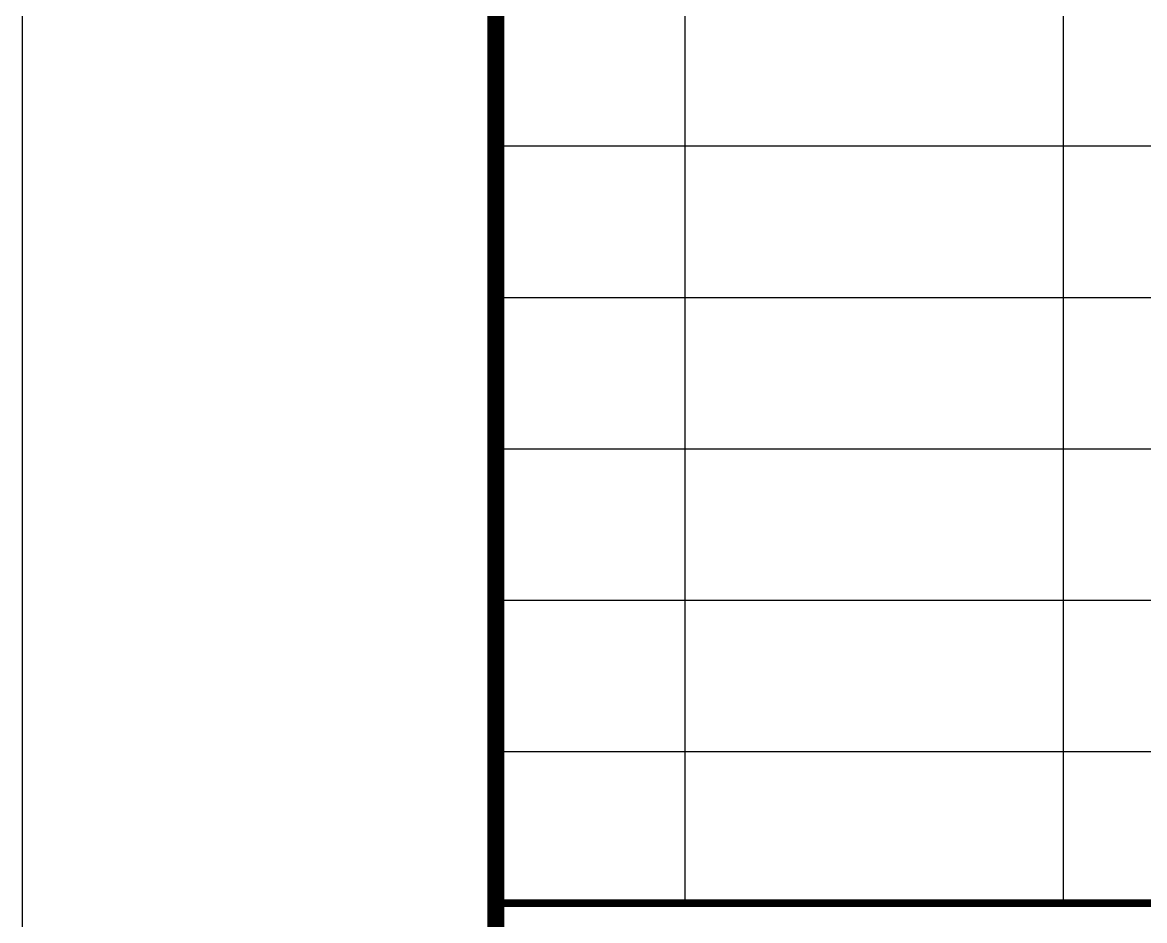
# Model space of a CAD drawing. Header units: millimetres. Extents: x -13522 to 42264, y -29520 to 1704.
# Drawn here: x 264 to 6192, y -27012 to -22267 of the extents above; entities that cross this region are included whole.
import ezdxf
from ezdxf.enums import TextEntityAlignment as Align

# ---------------------------------------------------------------- set-up
doc = ezdxf.new("R2010")
doc.units = ezdxf.units.MM
doc.layers.add('0DataFlow-NsEquipFrame', color=30, linetype='Continuous')
doc.styles.add('TitleText', font='arial.ttf')

# ---------------------------------------------------------------- blocks, each defined once
blk = doc.blocks.new('equiplist.2017')
for p, q in [((35, 26), (35, 292)), ((55, 26), (55, 292)), ((25, 66), (415, 66)), ((25, 58), (415, 58)), ((25, 50), (415, 50)), ((25, 42), (415, 42)), ((25, 34), (415, 34)), ((25, 26), (415, 26))]:
    blk.add_line(p, q)
blk.add_lwpolyline([(0, 0), (0, 297), (420, 297), (420, 0)], close=True)
at = {"const_width": 0.9}
blk.add_lwpolyline([(25, 5), (25, 292), (415, 292), (415, 5)], close=True, dxfattribs=at)
at = {"const_width": 0.4}
blk.add_lwpolyline([(25, 26), (415, 26)], dxfattribs=at)
at = {"style": 'TitleText'}
for tag, height, p in [('DwgNo', 2.75, (362, 22.5)), ('PROJECT2L1', 2.75, (267, 22)), ('PROJECT1', 2.75, (267, 19.5)), ('PROJECT2L2', 2.75, (267, 17)), ('SPECI', 3, (341.348, 9.142)), ('UNITNAME', 2.75, (267, 9))]:
    blk.add_attdef(tag, text='', height=height, dxfattribs=at).set_placement(p, align=Align.MIDDLE_CENTER)
at = {"style": 'TitleText', "width": 0.8}
for tag, p in [('VER', (410.163, 21.665)), ('P', (406.5, 16.9)), ('PT', (406.5, 9.737))]:
    blk.add_attdef(tag, text='', height=2.5, dxfattribs=at).set_placement(p, align=Align.MIDDLE_CENTER)

msp = doc.modelspace()

# ---------------------------------------------------------------- block references
at = {"layer": '0DataFlow-NsEquipFrame', "xscale": 100, "yscale": 100, "zscale": 100}
msp.add_blockref('equiplist.2017', (264.3, -29519.6), dxfattribs=at)

doc.saveas('drawing.dxf')
